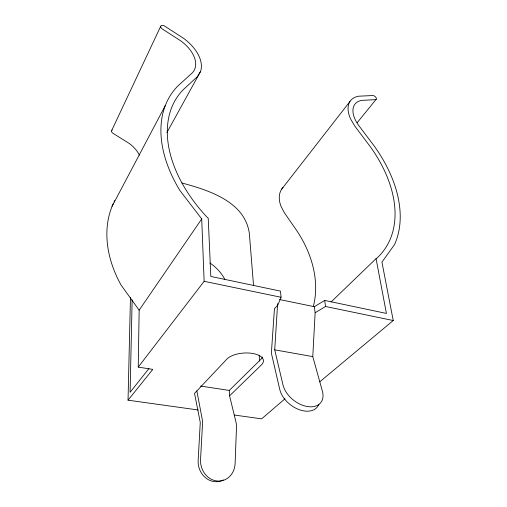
<?xml version="1.0" encoding="UTF-8"?>
<svg xmlns="http://www.w3.org/2000/svg" width="507" height="507" viewBox="0 0 507 507"><rect width="100%" height="100%" fill="white"/><g stroke="black" fill="none" stroke-linecap="round" stroke-linejoin="round"><path stroke-width="0.76" d="M198.345 410.005L128.037 400.181L152.778 369.394L138.24 367.106L139.159 310.17L201.716 218.942L179.896 190.474A135.198 87.147 37.5 0 1 177.843 86.019L192.216 72.957A32.106 19.45 29.8 0 0 180.847 40.915L162.367 28.994A3.124 1.832 29.6 0 1 160.909 25.87A3.124 1.832 29.6 0 1 164.693 26.123L183.597 38.336A38.538 23.347 29.8 0 1 200.512 71.55L166.892 132.587M132.143 299.865L130.096 392.298L148.938 368.557M128.037 400.181L130.47 297.381M277.621 303.63L274.718 349.836L282.982 384.908A22.916 14.95 38.1 0 0 307.451 406.551A22.916 14.95 38.1 0 0 322.408 391.208L312.781 356.617L315.132 312.73L314.353 306.703L324.708 300.429L386.416 313.427L376.067 258.652L376.739 258.259A128.683 82.895 37.5 0 0 370.357 146.77L354.697 125.958L350.629 119.018A33.703 18.962 39.5 0 1 358.658 96.203L372.74 95.538A2.719 1.489 38.8 0 1 375.96 97.502A2.719 1.489 38.8 0 1 375.37 99.664L361.694 100.373A28.088 15.799 39.5 0 0 358.506 125.191L374.134 145.902A135.198 87.147 37.5 0 1 394.598 244.482L381.936 262.119L393.236 320.525L319.79 381.796M200.512 71.55L197.318 76.696L183.084 89.853A128.683 82.895 37.5 0 0 207.262 217.402L208.225 218.244L210.823 276.448L280.46 291.113L281.093 297.273L277.773 305.157L274.458 308.668L271.524 350.844L271.644 354.323L279.744 389.376A22.79 14.988 38.2 0 0 298.826 409.536A22.79 14.988 38.2 0 0 318.89 404.231M111.553 130.8L160.7 26.294M112.047 206.4L165.32 105.519M138.24 367.106L204.137 281.315L201.716 218.942M281.619 189.25L349.982 101.457M357.207 122.656L376.15 99.334M196.849 390.935L202.642 421.437L200.55 459.564A19.45 17.194 78 0 0 216.926 480.972A19.45 17.194 78 0 0 235.109 463.506L236.535 425.981L236.218 423.161L229.582 395.834L229.284 390.428L260.947 359.267A19.101 8.904 -3.9 0 0 262.575 356.991M229.582 395.834L261.409 364.913A19.184 8.828 -3.9 0 0 252.594 353.442A19.184 8.828 -3.9 0 0 226.895 359.089L194.53 393.4L200.271 422.47L198.155 460.362A19.323 17.111 78.2 0 0 205.969 478.114A19.323 17.111 78.2 0 0 223.327 479.945M331.039 302.007L376.067 258.652M285.061 398.73L261.618 418.852L234.278 415.03M315.132 312.73L325.551 306.488L393.236 320.525M200.563 386.049L229.284 390.428M274.718 349.836L312.781 356.617M279.49 299.529L314.353 306.703M204.137 281.315L281.093 297.273M181.937 182.989C208.523 190.188 244.754 201.437 249.33 233.252L253.525 285.308M139.159 310.17L121.11 285.124A116.781 86.463 37.2 0 1 113.327 203.44M324.708 300.429L325.551 306.488M259.185 355.515L259.635 361.035M114.018 201.989A116.781 86.463 37.2 0 1 114.74 200.55M139.393 155.136A27.809 19.469 27.6 0 0 129.152 143.373L112.941 133.284A2.712 1.844 27.3 0 1 112.136 130.039M313.25 306.735A111.166 82.273 37.2 0 0 297.406 231.585L284.281 212.629L280.973 206.216A29.647 19.507 39.7 0 1 282.982 187.539M209.898 262.968A36.662 28.246 37.1 0 1 224.778 279.281"/></g></svg>
